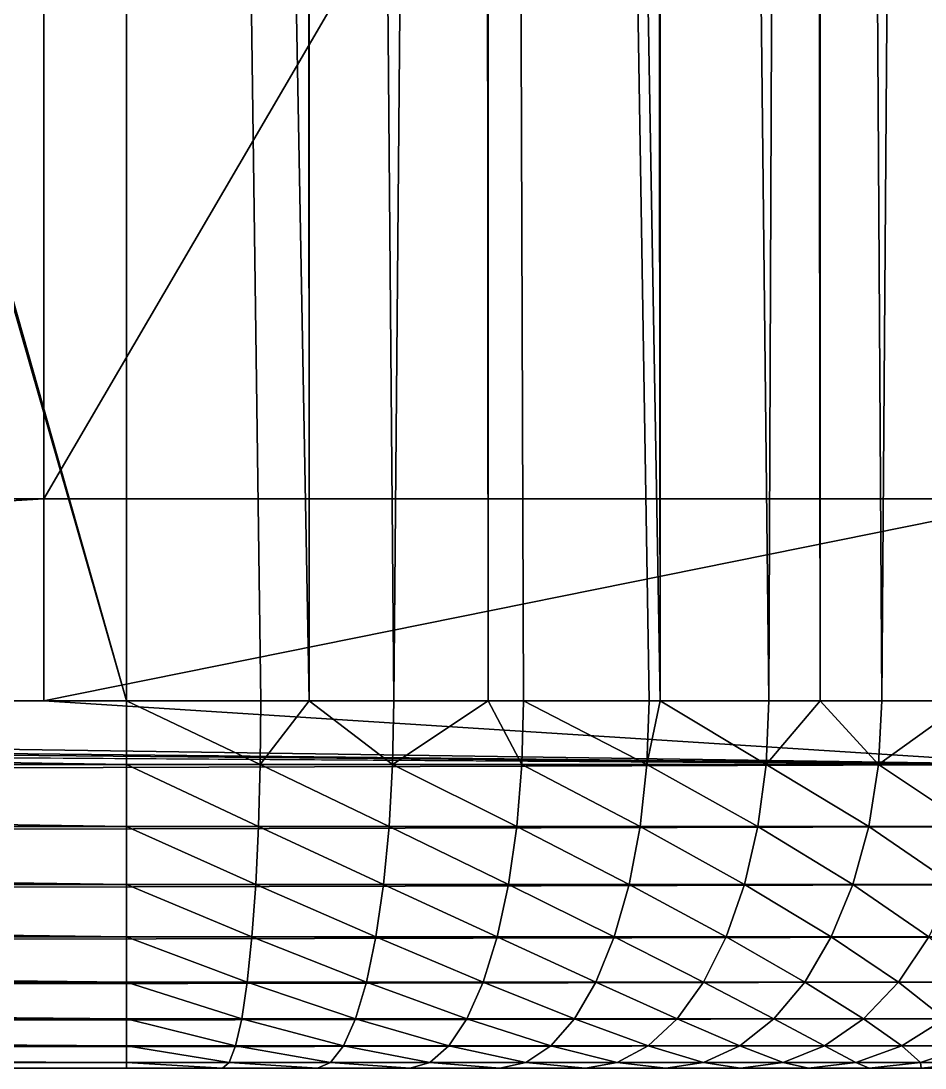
# Model space of a CAD drawing. Header units: metres. Extents: x 0 to 119, y 0 to 68.
# Drawn here: x 111.55 to 116.47, y 0 to 5.7 of the extents above; entities that cross this region are included whole.
import ezdxf

# ---------------------------------------------------------------- set-up
doc = ezdxf.new("R2010")
doc.units = ezdxf.units.M

msp = doc.modelspace()

# ---------------------------------------------------------------- linework, layer by layer
for points in [[(116.235596, 2, 1.33688), (115.902451, 56.356392, 1.115523), (116.638283, 56.588879, 1.652567)], [(116.235596, 2, 1.33688), (116.638283, 56.588879, 1.652567), (116.70153, 2, 1.714189)], [(115.900406, 2, 1.119204), (115.836594, 56.335583, 1.067452), (115.902451, 56.356392, 1.115523)], [(115.900406, 2, 1.119204), (115.902451, 56.356392, 1.115523), (116.235596, 2, 1.33688)], [(115.621094, 2, 0.937821), (115.026932, 56.149014, 0.636481), (115.836594, 56.335583, 1.067452)], [(115.621094, 2, 0.937821), (115.836594, 56.335583, 1.067452), (115.900406, 2, 1.119204)], [(115.027565, 2, 0.6354), (114.092148, 55.997509, 0.286508), (114.967476, 56.135311, 0.604833)], [(115.027565, 2, 0.6354), (114.967476, 56.135311, 0.604833), (115.026932, 56.149014, 0.636481)], [(115.027565, 2, 0.6354), (115.026932, 56.149014, 0.636481), (115.621094, 2, 0.937821)], [(114.047783, 55.990524, 0.27037), (113.576477, 2, 0.152966), (113.116966, 55.905014, 0.072841)], [(114.047783, 55.990524, 0.27037), (114.091255, 2, 0.2909), (113.576477, 2, 0.152966)], [(114.092148, 55.997509, 0.286508), (114.091255, 2, 0.2909), (114.047783, 55.990524, 0.27037)], [(114.092148, 55.997509, 0.286508), (114.284218, 2, 0.342604), (114.091255, 2, 0.2909)], [(114.968254, 2, 0.605181), (114.092148, 55.997509, 0.286508), (115.027565, 2, 0.6354)], [(114.968254, 2, 0.605181), (114.284218, 2, 0.342604), (114.092148, 55.997509, 0.286508)], [(113.093605, 55.90287, 0.067884), (113.115913, 2, 0.080019), (112.121101, 55.873478)], [(113.116966, 55.905014, 0.072841), (113.115913, 2, 0.080019), (113.093605, 55.90287, 0.067884)], [(113.116966, 55.905014, 0.072841), (113.576477, 2, 0.152966), (113.115913, 2, 0.080019)], [(90.121101, 2), (96.645309, 55.874252), (112.121101, 2)], [(112.121101, 2), (96.645309, 55.874252), (96.868408, 55.873478)], [(112.121101, 2), (96.868408, 55.873478), (112.121101, 55.873478)], [(112.121101, 55.873478), (113.115913, 2, 0.080019), (112.852798, 2, 0.038346)], [(112.121101, 55.873478), (112.852798, 2, 0.038346), (112.121101, 2)], [(111.671097, 12.425, 40), (93.421104, 12.425, 40), (93.421104, 3.1, 40)], [(111.671097, 12.425, 40), (93.421104, 3.1, 40), (111.671097, 3.1, 40)], [(111.671097, 3.1, 40), (117.121101, 3.1, 40), (117.121101, 12.425, 40)], [(111.671097, 3.1, 40), (117.121101, 12.425, 40), (111.671097, 12.425, 40)], [(111.671097, 3.1, 40), (93.421104, 3.1, 40), (93.421104, 2, 40)], [(111.671097, 3.1, 40), (93.421104, 2, 40), (111.671097, 2, 40)], [(111.671097, 2, 40), (117.121101, 2, 40), (117.121101, 3.1, 40)], [(111.671097, 2, 40), (117.121101, 3.1, 40), (111.671097, 3.1, 40)], [(117.121101, 1.652704, 39.969616), (63.396095, 2, 40), (2.121098, 1.652704, 39.969616)], [(117.121101, 1.652704, 39.969616), (78.371101, 2, 40), (63.396095, 2, 40)], [(84.071098, 2, 40), (78.371101, 2, 40), (117.121101, 1.652704, 39.969616)], [(117.121101, 1.652704, 39.969616), (93.421104, 2, 40), (84.071098, 2, 40)], [(112.121101, 1.652704, 0.030383), (90.121101, 1.652704, 0.030383), (90.121101, 2)], [(112.121101, 1.652704, 0.030383), (90.121101, 2), (112.121101, 2)], [(117.121101, 1.652704, 39.969616), (111.671097, 2, 40), (93.421104, 2, 40)], [(117.121101, 2, 40), (111.671097, 2, 40), (117.121101, 1.652704, 39.969616)], [(112.849625, 1.652704, 0.068564), (112.121101, 1.652704, 0.030383), (112.121101, 2)], [(112.121101, 2), (112.852798, 2, 0.038346), (112.849625, 1.652704, 0.068564)], [(112.849625, 1.652704, 0.068564), (112.852798, 2, 0.038346), (113.115913, 2, 0.080019)], [(112.849625, 1.652704, 0.068564), (113.115913, 2, 0.080019), (113.57016, 1.652704, 0.182686)], [(113.115913, 2, 0.080019), (113.576477, 2, 0.152966), (113.57016, 1.652704, 0.182686)], [(113.57016, 1.652704, 0.182686), (113.576477, 2, 0.152966), (114.091255, 2, 0.2909)], [(113.57016, 1.652704, 0.182686), (114.091255, 2, 0.2909), (114.274826, 1.652704, 0.371501)], [(114.274826, 1.652704, 0.371501), (114.091255, 2, 0.2909), (114.284218, 2, 0.342604)], [(114.274826, 1.652704, 0.371501), (114.284218, 2, 0.342604), (114.955894, 1.652704, 0.632938)], [(114.284218, 2, 0.342604), (114.968254, 2, 0.605181), (114.955894, 1.652704, 0.632938)], [(114.955894, 1.652704, 0.632938), (114.968254, 2, 0.605181), (115.027565, 2, 0.6354)], [(114.955894, 1.652704, 0.632938), (115.027565, 2, 0.6354), (115.605904, 1.652704, 0.964135)], [(115.027565, 2, 0.6354), (115.621094, 2, 0.937821), (115.605904, 1.652704, 0.964135)], [(115.605904, 1.652704, 0.964135), (115.621094, 2, 0.937821), (115.900406, 2, 1.119204)], [(115.605904, 1.652704, 0.964135), (115.900406, 2, 1.119204), (116.217735, 1.652704, 1.361461)], [(115.900406, 2, 1.119204), (116.235596, 2, 1.33688), (116.217735, 1.652704, 1.361461)], [(116.217735, 1.652704, 1.361461), (116.235596, 2, 1.33688), (116.70153, 2, 1.714189)], [(116.217735, 1.652704, 1.361461), (116.70153, 2, 1.714189), (116.784683, 1.652704, 1.820566)], [(2.121098, 1.31596, 39.879387), (117.121101, 1.31596, 39.879387), (117.121101, 1.652704, 39.969616)], [(2.121098, 1.31596, 39.879387), (117.121101, 1.652704, 39.969616), (2.121098, 1.652704, 39.969616)], [(112.121101, 1.31596, 0.120614), (90.121101, 1.31596, 0.120614), (90.121101, 1.652704, 0.030383)], [(112.121101, 1.31596, 0.120614), (90.121101, 1.652704, 0.030383), (112.121101, 1.652704, 0.030383)], [(112.849625, 1.652704, 0.068564), (112.840187, 1.31596, 0.158301), (112.121101, 1.652704, 0.030383)], [(112.121101, 1.652704, 0.030383), (112.840187, 1.31596, 0.158301), (112.121101, 1.31596, 0.120614)], [(112.849625, 1.652704, 0.068564), (113.551399, 1.31596, 0.270946), (112.840187, 1.31596, 0.158301)], [(113.57016, 1.652704, 0.182686), (113.551399, 1.31596, 0.270946), (112.849625, 1.652704, 0.068564)], [(113.57016, 1.652704, 0.182686), (114.246941, 1.31596, 0.457315), (113.551399, 1.31596, 0.270946)], [(114.274826, 1.652704, 0.371501), (114.246941, 1.31596, 0.457315), (113.57016, 1.652704, 0.182686)], [(114.274826, 1.652704, 0.371501), (114.919189, 1.31596, 0.715367), (114.246941, 1.31596, 0.457315)], [(114.955894, 1.652704, 0.632938), (114.919189, 1.31596, 0.715367), (114.274826, 1.652704, 0.371501)], [(114.955894, 1.652704, 0.632938), (115.560791, 1.31596, 1.042277), (114.919189, 1.31596, 0.715367)], [(115.605904, 1.652704, 0.964135), (115.560791, 1.31596, 1.042277), (114.955894, 1.652704, 0.632938)], [(115.605904, 1.652704, 0.964135), (116.164696, 1.31596, 1.43446), (115.560791, 1.31596, 1.042277)], [(116.217735, 1.652704, 1.361461), (116.164696, 1.31596, 1.43446), (115.605904, 1.652704, 0.964135)], [(116.217735, 1.652704, 1.361461), (116.724304, 1.31596, 1.887619), (116.164696, 1.31596, 1.43446)], [(116.784683, 1.652704, 1.820566), (116.724304, 1.31596, 1.887619), (116.217735, 1.652704, 1.361461)], [(2.121098, 1, 39.732052), (117.121101, 1, 39.732052), (117.121101, 1.31596, 39.879387)], [(2.121098, 1, 39.732052), (117.121101, 1.31596, 39.879387), (2.121098, 1.31596, 39.879387)], [(112.121101, 1, 0.267949), (90.121101, 1, 0.267949), (90.121101, 1.31596, 0.120614)], [(112.121101, 1, 0.267949), (90.121101, 1.31596, 0.120614), (112.121101, 1.31596, 0.120614)], [(112.840187, 1.31596, 0.158301), (112.824791, 1, 0.304827), (112.121101, 1.31596, 0.120614)], [(112.121101, 1.31596, 0.120614), (112.824791, 1, 0.304827), (112.121101, 1, 0.267949)], [(112.840187, 1.31596, 0.158301), (113.520775, 1, 0.415061), (112.824791, 1, 0.304827)], [(113.551399, 1.31596, 0.270946), (113.520775, 1, 0.415061), (112.840187, 1.31596, 0.158301)], [(113.551399, 1.31596, 0.270946), (114.201416, 1, 0.597438), (113.520775, 1, 0.415061)], [(114.246941, 1.31596, 0.457315), (114.201416, 1, 0.597438), (113.551399, 1.31596, 0.270946)], [(114.246941, 1.31596, 0.457315), (114.859268, 1, 0.849964), (114.201416, 1, 0.597438)], [(114.919189, 1.31596, 0.715367), (114.859268, 1, 0.849964), (114.246941, 1.31596, 0.457315)], [(114.919189, 1.31596, 0.715367), (115.487122, 1, 1.169872), (114.859268, 1, 0.849964)], [(115.560791, 1.31596, 1.042277), (115.487122, 1, 1.169872), (114.919189, 1.31596, 0.715367)], [(115.560791, 1.31596, 1.042277), (116.078102, 1, 1.553657), (115.487122, 1, 1.169872)], [(116.164696, 1.31596, 1.43446), (116.078102, 1, 1.553657), (115.560791, 1.31596, 1.042277)], [(116.164696, 1.31596, 1.43446), (116.625717, 1, 1.997111), (116.078102, 1, 1.553657)], [(116.724304, 1.31596, 1.887619), (116.625717, 1, 1.997111), (116.164696, 1.31596, 1.43446)], [(2.121098, 0.714425, 39.532089), (117.121101, 0.714425, 39.532089), (117.121101, 1, 39.732052)], [(2.121098, 0.714425, 39.532089), (117.121101, 1, 39.732052), (2.121098, 1, 39.732052)], [(112.121101, 0.714425, 0.467911), (90.121101, 0.714425, 0.467911), (90.121101, 1, 0.267949)], [(112.121101, 0.714425, 0.467911), (90.121101, 1, 0.267949), (112.121101, 1, 0.267949)], [(112.824791, 1, 0.304827), (112.803894, 0.714425, 0.503695), (112.121101, 1, 0.267949)], [(112.121101, 1, 0.267949), (112.803894, 0.714425, 0.503695), (112.121101, 0.714425, 0.467911)], [(112.824791, 1, 0.304827), (113.479195, 0.714425, 0.610651), (112.803894, 0.714425, 0.503695)], [(113.520775, 1, 0.415061), (113.479195, 0.714425, 0.610651), (112.824791, 1, 0.304827)], [(113.520775, 1, 0.415061), (114.139626, 0.714425, 0.787614), (113.479195, 0.714425, 0.610651)], [(114.201416, 1, 0.597438), (114.139626, 0.714425, 0.787614), (113.520775, 1, 0.415061)], [(114.201416, 1, 0.597438), (114.777939, 0.714425, 1.032639), (114.139626, 0.714425, 0.787614)], [(114.859268, 1, 0.849964), (114.777939, 0.714425, 1.032639), (114.201416, 1, 0.597438)], [(114.859268, 1, 0.849964), (115.387138, 0.714425, 1.343044), (114.777939, 0.714425, 1.032639)], [(115.487122, 1, 1.169872), (115.387138, 0.714425, 1.343044), (114.859268, 1, 0.849964)], [(115.487122, 1, 1.169872), (115.960564, 0.714425, 1.715429), (115.387138, 0.714425, 1.343044)], [(116.078102, 1, 1.553657), (115.960564, 0.714425, 1.715429), (115.487122, 1, 1.169872)], [(116.078102, 1, 1.553657), (116.49192, 0.714425, 2.145711), (115.960564, 0.714425, 1.715429)], [(116.625717, 1, 1.997111), (116.49192, 0.714425, 2.145711), (116.078102, 1, 1.553657)], [(2.121098, 0.467911, 39.285576), (117.121101, 0.467911, 39.285576), (117.121101, 0.714425, 39.532089)], [(2.121098, 0.467911, 39.285576), (117.121101, 0.714425, 39.532089), (2.121098, 0.714425, 39.532089)], [(112.121101, 0.467911, 0.714425), (90.121101, 0.467911, 0.714425), (90.121101, 0.714425, 0.467911)], [(112.121101, 0.467911, 0.714425), (90.121101, 0.714425, 0.467911), (112.121101, 0.714425, 0.467911)], [(112.803894, 0.714425, 0.503695), (112.778122, 0.467911, 0.748858), (112.121101, 0.714425, 0.467911)], [(112.121101, 0.714425, 0.467911), (112.778122, 0.467911, 0.748858), (112.121101, 0.467911, 0.714425)], [(112.803894, 0.714425, 0.503695), (113.427948, 0.467911, 0.851778), (112.778122, 0.467911, 0.748858)], [(113.479195, 0.714425, 0.610651), (113.427948, 0.467911, 0.851778), (112.803894, 0.714425, 0.503695)], [(113.479195, 0.714425, 0.610651), (114.063446, 0.467911, 1.022061), (113.427948, 0.467911, 0.851778)], [(114.139626, 0.714425, 0.787614), (114.063446, 0.467911, 1.022061), (113.479195, 0.714425, 0.610651)], [(114.139626, 0.714425, 0.787614), (114.677673, 0.467911, 1.257841), (114.063446, 0.467911, 1.022061)], [(114.777939, 0.714425, 1.032639), (114.677673, 0.467911, 1.257841), (114.139626, 0.714425, 0.787614)], [(114.777939, 0.714425, 1.032639), (115.263885, 0.467911, 1.556533), (114.677673, 0.467911, 1.257841)], [(115.387138, 0.714425, 1.343044), (115.263885, 0.467911, 1.556533), (114.777939, 0.714425, 1.032639)], [(115.387138, 0.714425, 1.343044), (115.815666, 0.467911, 1.914863), (115.263885, 0.467911, 1.556533)], [(115.960564, 0.714425, 1.715429), (115.815666, 0.467911, 1.914863), (115.387138, 0.714425, 1.343044)], [(115.960564, 0.714425, 1.715429), (116.326973, 0.467911, 2.328906), (115.815666, 0.467911, 1.914863)], [(116.49192, 0.714425, 2.145711), (116.326973, 0.467911, 2.328906), (115.960564, 0.714425, 1.715429)], [(116.49192, 0.714425, 2.145711), (116.792198, 0.467911, 2.794128), (116.326973, 0.467911, 2.328906)], [(2.121098, 0.267949, 38.999996), (117.121101, 0.267949, 38.999996), (117.121101, 0.467911, 39.285576)], [(2.121098, 0.267949, 38.999996), (117.121101, 0.467911, 39.285576), (2.121098, 0.467911, 39.285576)], [(112.121101, 0.267949, 1), (90.121101, 0.267949, 1), (90.121101, 0.467911, 0.714425)], [(112.121101, 0.267949, 1), (90.121101, 0.467911, 0.714425), (112.121101, 0.467911, 0.714425)], [(112.778122, 0.467911, 0.748858), (112.748276, 0.267949, 1.032868), (112.121101, 0.467911, 0.714425)], [(112.121101, 0.467911, 0.714425), (112.748276, 0.267949, 1.032868), (112.121101, 0.267949, 1)], [(112.778122, 0.467911, 0.748858), (113.368568, 0.267949, 1.131114), (112.748276, 0.267949, 1.032868)], [(113.427948, 0.467911, 0.851778), (113.368568, 0.267949, 1.131114), (112.778122, 0.467911, 0.748858)], [(113.427948, 0.467911, 0.851778), (113.975197, 0.267949, 1.293661), (113.368568, 0.267949, 1.131114)], [(114.063446, 0.467911, 1.022061), (113.975197, 0.267949, 1.293661), (113.427948, 0.467911, 0.851778)], [(114.063446, 0.467911, 1.022061), (114.561523, 0.267949, 1.518726), (113.975197, 0.267949, 1.293661)], [(114.677673, 0.467911, 1.257841), (114.561523, 0.267949, 1.518726), (114.063446, 0.467911, 1.022061)], [(114.677673, 0.467911, 1.257841), (115.121094, 0.267949, 1.803847), (114.561523, 0.267949, 1.518726)], [(115.263885, 0.467911, 1.556533), (115.121094, 0.267949, 1.803847), (114.677673, 0.467911, 1.257841)], [(115.263885, 0.467911, 1.556533), (115.647804, 0.267949, 2.145898), (115.121094, 0.267949, 1.803847)], [(115.815666, 0.467911, 1.914863), (115.647804, 0.267949, 2.145898), (115.263885, 0.467911, 1.556533)], [(115.815666, 0.467911, 1.914863), (116.13588, 0.267949, 2.54113), (115.647804, 0.267949, 2.145898)], [(116.326973, 0.467911, 2.328906), (116.13588, 0.267949, 2.54113), (115.815666, 0.467911, 1.914863)], [(116.326973, 0.467911, 2.328906), (116.579964, 0.267949, 2.985215), (116.13588, 0.267949, 2.54113)], [(116.792198, 0.467911, 2.794128), (116.579964, 0.267949, 2.985215), (116.326973, 0.467911, 2.328906)], [(2.121098, 0.120615, 38.68404), (117.121101, 0.120615, 38.68404), (117.121101, 0.267949, 38.999996)], [(2.121098, 0.120615, 38.68404), (117.121101, 0.267949, 38.999996), (2.121098, 0.267949, 38.999996)], [(112.121101, 0.120615, 1.315959), (90.121101, 0.120615, 1.315959), (90.121101, 0.267949, 1)], [(112.121101, 0.120615, 1.315959), (90.121101, 0.267949, 1), (112.121101, 0.267949, 1)], [(112.748276, 0.267949, 1.032868), (112.71524, 0.120615, 1.347097), (112.121101, 0.267949, 1)], [(112.121101, 0.267949, 1), (112.71524, 0.120615, 1.347097), (112.121101, 0.120615, 1.315959)], [(112.748276, 0.267949, 1.032868), (113.302879, 0.120615, 1.440169), (112.71524, 0.120615, 1.347097)], [(113.368568, 0.267949, 1.131114), (113.302879, 0.120615, 1.440169), (112.748276, 0.267949, 1.032868)], [(113.368568, 0.267949, 1.131114), (113.877563, 0.120615, 1.594156), (113.302879, 0.120615, 1.440169)], [(113.975197, 0.267949, 1.293661), (113.877563, 0.120615, 1.594156), (113.368568, 0.267949, 1.131114)], [(113.975197, 0.267949, 1.293661), (114.433006, 0.120615, 1.807369), (113.877563, 0.120615, 1.594156)], [(114.561523, 0.267949, 1.518726), (114.433006, 0.120615, 1.807369), (113.975197, 0.267949, 1.293661)], [(114.561523, 0.267949, 1.518726), (114.96312, 0.120615, 2.077475), (114.433006, 0.120615, 1.807369)], [(115.121094, 0.267949, 1.803847), (114.96312, 0.120615, 2.077475), (114.561523, 0.267949, 1.518726)], [(115.121094, 0.267949, 1.803847), (115.462097, 0.120615, 2.401514), (114.96312, 0.120615, 2.077475)], [(115.647804, 0.267949, 2.145898), (115.462097, 0.120615, 2.401514), (115.121094, 0.267949, 1.803847)], [(115.647804, 0.267949, 2.145898), (115.924461, 0.120615, 2.775934), (115.462097, 0.120615, 2.401514)], [(116.13588, 0.267949, 2.54113), (115.924461, 0.120615, 2.775934), (115.647804, 0.267949, 2.145898)], [(116.13588, 0.267949, 2.54113), (116.345169, 0.120615, 3.196634), (115.924461, 0.120615, 2.775934)], [(116.579964, 0.267949, 2.985215), (116.345169, 0.120615, 3.196634), (116.13588, 0.267949, 2.54113)], [(116.579964, 0.267949, 2.985215), (116.719582, 0.120615, 3.659004), (116.345169, 0.120615, 3.196634)], [(2.121098, 0.030384, 38.347298), (117.121101, 0.030384, 38.347298), (117.121101, 0.120615, 38.68404)], [(2.121098, 0.030384, 38.347298), (117.121101, 0.120615, 38.68404), (2.121098, 0.120615, 38.68404)], [(112.121101, 0.030384, 1.652703), (90.121101, 0.030384, 1.652703), (90.121101, 0.120615, 1.315959)], [(112.121101, 0.030384, 1.652703), (90.121101, 0.120615, 1.315959), (112.121101, 0.120615, 1.315959)], [(112.71524, 0.120615, 1.347097), (112.680038, 0.030384, 1.681996), (112.121101, 0.120615, 1.315959)], [(112.121101, 0.120615, 1.315959), (112.680038, 0.030384, 1.681996), (112.121101, 0.030384, 1.652703)], [(112.71524, 0.120615, 1.347097), (113.232864, 0.030384, 1.769554), (112.680038, 0.030384, 1.681996)], [(113.302879, 0.120615, 1.440169), (113.232864, 0.030384, 1.769554), (112.71524, 0.120615, 1.347097)], [(113.302879, 0.120615, 1.440169), (113.773506, 0.030384, 1.914419), (113.232864, 0.030384, 1.769554)], [(113.877563, 0.120615, 1.594156), (113.773506, 0.030384, 1.914419), (113.302879, 0.120615, 1.440169)], [(113.877563, 0.120615, 1.594156), (114.296043, 0.030384, 2.115002), (113.773506, 0.030384, 1.914419)], [(114.433006, 0.120615, 1.807369), (114.296043, 0.030384, 2.115002), (113.877563, 0.120615, 1.594156)], [(114.433006, 0.120615, 1.807369), (114.794746, 0.030384, 2.369104), (114.296043, 0.030384, 2.115002)], [(114.96312, 0.120615, 2.077475), (114.794746, 0.030384, 2.369104), (114.433006, 0.120615, 1.807369)], [(114.96312, 0.120615, 2.077475), (115.26416, 0.030384, 2.673946), (114.794746, 0.030384, 2.369104)], [(115.462097, 0.120615, 2.401514), (115.26416, 0.030384, 2.673946), (114.96312, 0.120615, 2.077475)], [(115.462097, 0.120615, 2.401514), (115.699135, 0.030384, 3.026184), (115.26416, 0.030384, 2.673946)], [(115.924461, 0.120615, 2.775934), (115.699135, 0.030384, 3.026184), (115.462097, 0.120615, 2.401514)], [(115.924461, 0.120615, 2.775934), (116.094917, 0.030384, 3.42196), (115.699135, 0.030384, 3.026184)], [(116.345169, 0.120615, 3.196634), (116.094917, 0.030384, 3.42196), (115.924461, 0.120615, 2.775934)], [(116.345169, 0.120615, 3.196634), (116.447151, 0.030384, 3.856938), (116.094917, 0.030384, 3.42196)], [(116.719582, 0.120615, 3.659004), (116.447151, 0.030384, 3.856938), (116.345169, 0.120615, 3.196634)], [(116.719582, 0.120615, 3.659004), (116.751991, 0.030384, 4.326351), (116.447151, 0.030384, 3.856938)], [(2.121098, 0, 38), (117.121101, 0, 38), (117.121101, 0.030384, 38.347298)], [(2.121098, 0, 38), (117.121101, 0.030384, 38.347298), (2.121098, 0.030384, 38.347298)], [(2.121098, 0, 38), (39.771099, 0, 27.384632), (117.121101, 0, 38)], [(117.121101, 0, 38), (39.771099, 0, 27.384632), (40.335453, 0, 27.335257)], [(117.121101, 0, 38), (40.335453, 0, 27.335257), (40.882668, 0, 27.188631)], [(40.882668, 0, 27.188631), (41.396099, 0, 26.949213), (117.121101, 0, 38)], [(117.121101, 0, 38), (41.396099, 0, 26.949213), (41.860161, 0, 26.624275)], [(41.860161, 0, 26.624275), (42.260742, 0, 26.22369), (117.121101, 0, 38)], [(117.121101, 0, 38), (42.260742, 0, 26.22369), (42.585682, 0, 25.75963)], [(117.121101, 0, 38), (42.585682, 0, 25.75963), (42.8251, 0, 25.246195)], [(42.8251, 0, 25.246195), (42.971722, 0, 24.698988), (117.121101, 0, 38)], [(117.121101, 0, 38), (42.971722, 0, 24.698988), (43.021099, 0, 24.13463)], [(117.121101, 0, 38), (43.021099, 0, 24.13463), (42.971722, 0, 23.570272)], [(83.947662, 0, 15.362339), (117.121101, 0, 38), (42.971722, 0, 23.570272)], [(84.463509, 0, 15.250123), (117.121101, 0, 38), (83.947662, 0, 15.362339)], [(84.463509, 0, 15.250123), (84.958138, 0, 15.065638), (117.121101, 0, 38)], [(117.121101, 0, 38), (84.958138, 0, 15.065638), (85.421471, 0, 14.812637)], [(117.121101, 0, 38), (85.421471, 0, 14.812637), (85.844086, 0, 14.496272)], [(85.844086, 0, 14.496272), (86.217377, 0, 14.122984), (117.121101, 0, 38)], [(117.121101, 0, 38), (86.217377, 0, 14.122984), (86.533737, 0, 13.700371)], [(117.121101, 0, 38), (86.533737, 0, 13.700371), (86.786736, 0, 13.237035)], [(86.786736, 0, 13.237035), (86.971222, 0, 12.74241), (117.121101, 0, 38)], [(117.121101, 0, 38), (86.971222, 0, 12.74241), (117.121101, 0, 6.999999)], [(86.971222, 0, 12.74241), (87.083435, 0, 12.226563), (117.121101, 0, 6.999999)], [(117.121101, 0, 6.999999), (87.083435, 0, 12.226563), (87.121101, 0, 11.7)], [(117.121101, 0, 6.999999), (87.121101, 0, 11.7), (87.121101, 0, 4.999999)], [(87.121101, 0, 4.999999), (90.121101, 0, 1.999998), (117.121101, 0, 6.999999)], [(112.121101, 0, 1.999998), (90.121101, 0, 1.999998), (90.121101, 0.030384, 1.652703)], [(112.121101, 0, 1.999998), (90.121101, 0.030384, 1.652703), (112.121101, 0.030384, 1.652703)], [(117.121101, 0, 6.999999), (90.121101, 0, 1.999998), (112.121101, 0, 1.999998)], [(112.680038, 0.030384, 1.681996), (112.643738, 0, 2.02739), (112.121101, 0.030384, 1.652703)], [(112.121101, 0.030384, 1.652703), (112.643738, 0, 2.02739), (112.121101, 0, 1.999998)], [(116.451225, 0, 4.5), (116.688828, 0, 4.966317), (112.121101, 0, 1.999998)], [(112.121101, 0, 1.999998), (116.688828, 0, 4.966317), (116.876381, 0, 5.454915)], [(112.121101, 0, 1.999998), (116.876381, 0, 5.454915), (117.011841, 0, 5.96044)], [(117.121101, 0, 6.999999), (112.121101, 0, 1.999998), (117.093704, 0, 6.477358)], [(117.093704, 0, 6.477358), (112.121101, 0, 1.999998), (117.011841, 0, 5.96044)], [(112.121101, 0, 1.999998), (115.06002, 0, 2.954915), (115.466751, 0, 3.284276)], [(115.466751, 0, 3.284276), (115.836823, 0, 3.654346), (112.121101, 0, 1.999998)], [(112.121101, 0, 1.999998), (115.836823, 0, 3.654346), (116.166183, 0, 4.061073)], [(112.121101, 0, 1.999998), (116.166183, 0, 4.061073), (116.451225, 0, 4.5)], [(112.643738, 0, 2.02739), (114.154778, 0, 2.432272), (112.121101, 0, 1.999998)], [(112.121101, 0, 1.999998), (114.154778, 0, 2.432272), (114.621094, 0, 2.669873)], [(112.121101, 0, 1.999998), (114.621094, 0, 2.669873), (115.06002, 0, 2.954915)], [(112.680038, 0.030384, 1.681996), (113.160652, 0, 2.109261), (112.643738, 0, 2.02739)], [(113.160652, 0, 2.109261), (113.666183, 0, 2.244716), (112.643738, 0, 2.02739)], [(112.643738, 0, 2.02739), (113.666183, 0, 2.244716), (114.154778, 0, 2.432272)], [(113.232864, 0.030384, 1.769554), (113.160652, 0, 2.109261), (112.680038, 0.030384, 1.681996)], [(113.232864, 0.030384, 1.769554), (113.666183, 0, 2.244716), (113.160652, 0, 2.109261)], [(113.773506, 0.030384, 1.914419), (113.666183, 0, 2.244716), (113.232864, 0.030384, 1.769554)], [(113.773506, 0.030384, 1.914419), (114.154778, 0, 2.432272), (113.666183, 0, 2.244716)], [(114.296043, 0.030384, 2.115002), (114.154778, 0, 2.432272), (113.773506, 0.030384, 1.914419)], [(114.296043, 0.030384, 2.115002), (114.621094, 0, 2.669873), (114.154778, 0, 2.432272)], [(114.794746, 0.030384, 2.369104), (114.621094, 0, 2.669873), (114.296043, 0.030384, 2.115002)], [(114.794746, 0.030384, 2.369104), (115.06002, 0, 2.954915), (114.621094, 0, 2.669873)], [(115.26416, 0.030384, 2.673946), (115.06002, 0, 2.954915), (114.794746, 0.030384, 2.369104)], [(115.26416, 0.030384, 2.673946), (115.466751, 0, 3.284276), (115.06002, 0, 2.954915)], [(115.699135, 0.030384, 3.026184), (115.466751, 0, 3.284276), (115.26416, 0.030384, 2.673946)], [(115.699135, 0.030384, 3.026184), (115.836823, 0, 3.654346), (115.466751, 0, 3.284276)], [(116.094917, 0.030384, 3.42196), (115.836823, 0, 3.654346), (115.699135, 0.030384, 3.026184)], [(116.094917, 0.030384, 3.42196), (116.166183, 0, 4.061073), (115.836823, 0, 3.654346)], [(116.447151, 0.030384, 3.856938), (116.166183, 0, 4.061073), (116.094917, 0.030384, 3.42196)], [(116.447151, 0.030384, 3.856938), (116.451225, 0, 4.5), (116.166183, 0, 4.061073)], [(116.751991, 0.030384, 4.326351), (116.451225, 0, 4.5), (116.447151, 0.030384, 3.856938)], [(116.751991, 0.030384, 4.326351), (116.688828, 0, 4.966317), (116.451225, 0, 4.5)]]:
    msp.add_3dface(points)

doc.saveas('drawing.dxf')
